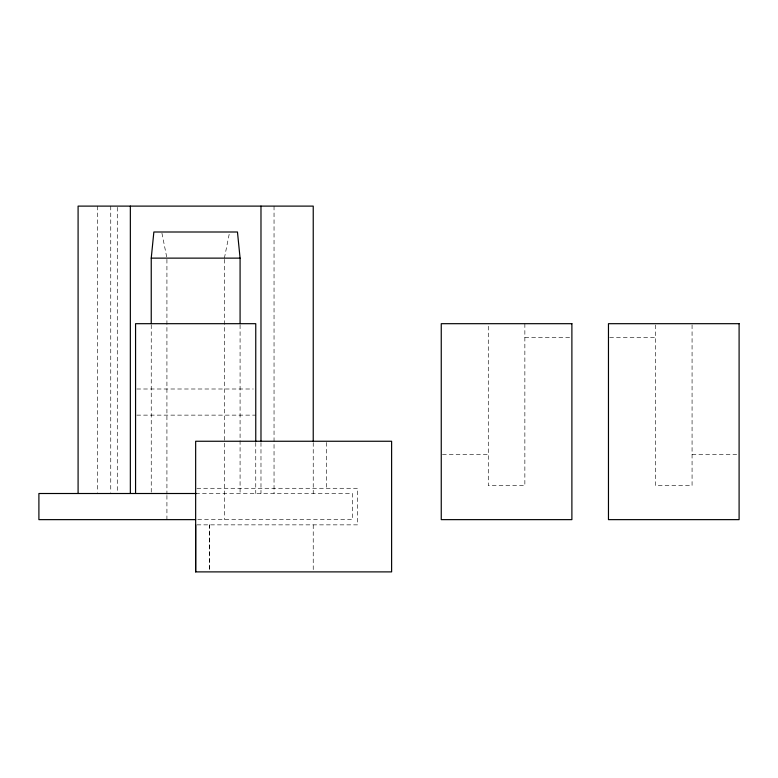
<?xml version="1.0" encoding="UTF-8"?>
<svg xmlns="http://www.w3.org/2000/svg" width="778" height="778" viewBox="0 0 778 778"><rect width="100%" height="100%" fill="white"/><g stroke="black" fill="none" stroke-linecap="round" stroke-linejoin="round"><path stroke-width="0.58" stroke-dasharray="3.89 2.92" d="M224.404 258.131L229.393 233.186M524.858 337.71L570.682 337.71M609.67 337.71L655.494 337.71M136.782 389L253.327 389M136.782 415.131L255.758 415.131M442.458 454.313L488.283 454.313M692.07 454.313L736.688 454.313M196.873 488.283L357.647 488.283L357.647 524.858L195.657 524.858M195.657 493.505L352.424 493.505L352.424 519.636L196.873 519.636M161.931 233.186L166.687 256.944M692.07 324.893L692.07 485.666L655.494 485.666L655.494 323.677M524.858 323.687L524.858 485.666L488.283 485.666L488.283 324.893M326.293 442.458L326.293 488.283M313.233 442.575L313.233 493.505M313.233 524.858L313.233 571.888M274.041 206.112L274.041 493.505M260.98 442.575L260.98 493.505M255.758 442.556L255.758 493.505M240.081 324.864L240.081 493.505M224.404 259.337L224.404 519.636M166.92 259.337L166.92 494.215M166.92 495.421L166.92 519.636M151.243 324.864L151.243 492.299M117.284 207.327L117.284 492.299M110.748 206.112L110.748 492.299M97.688 206.112L97.688 492.299M209.69 524.858L209.69 570.682L209.69 524.858"/><path stroke-width="1.17" d="M195.657 571.888L195.657 441.252L391.616 441.252L391.616 571.888L195.657 571.888L195.667 524.858M151.243 323.648L151.243 258.131L153.859 232L237.465 232L240.081 258.131L240.081 323.648M151.243 258.131L240.081 258.131M196.27 493.505L38.9 493.505L38.9 519.636L195.657 519.636M313.233 441.359L313.233 206.112L78.092 206.112L78.092 493.505M260.98 206.112L260.98 441.359M255.758 441.651L255.758 323.687L135.567 323.687L135.567 493.505M130.344 206.112L130.344 493.505M571.888 323.687L441.252 323.687L441.252 519.636L571.888 519.636L571.888 323.687M739.1 323.687L608.464 323.687L608.464 519.636L739.1 519.636L739.1 323.687"/></g></svg>
